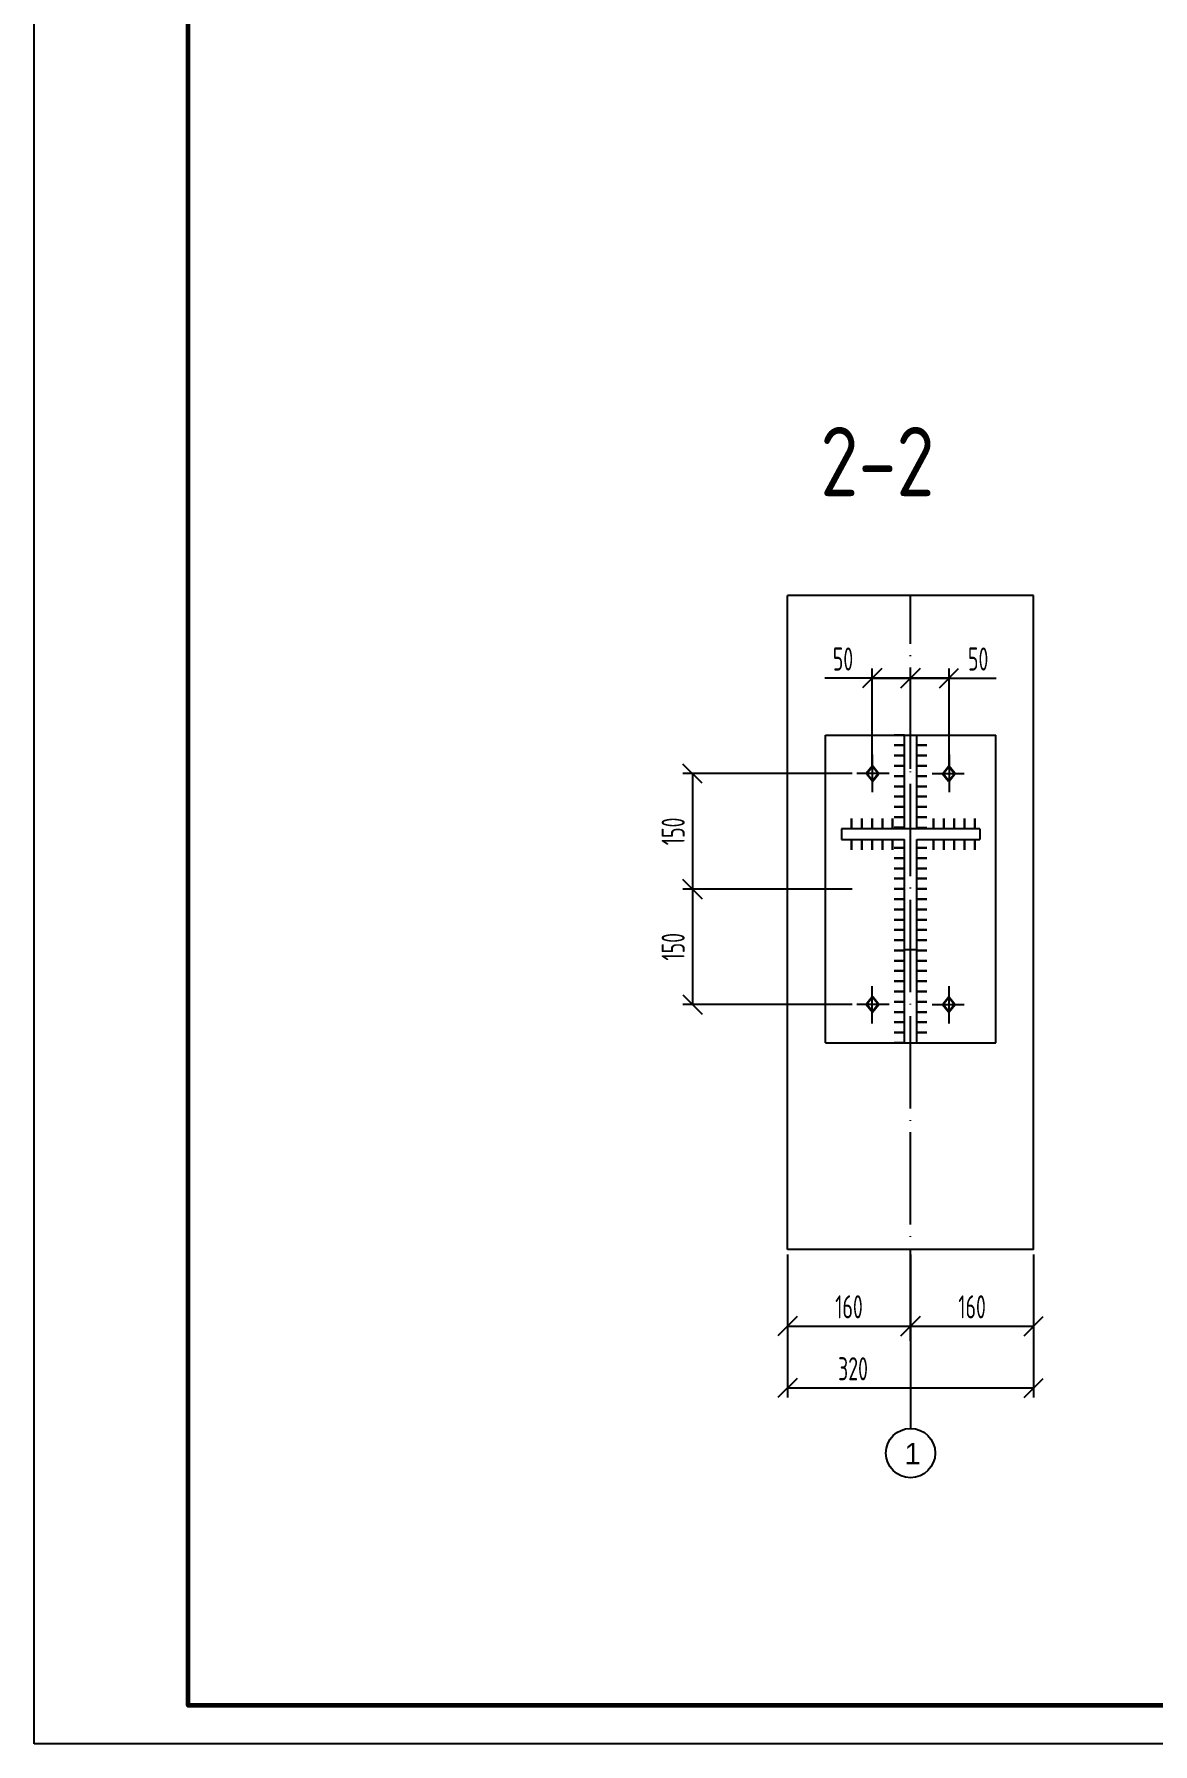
# Model space of a CAD drawing. Header units: millimetres. Extents: x -258606 to -95372, y 16759 to 83244.
# Drawn here: x -124846.1 to -124700.7, y 41751.1 to 41973.3 of the extents above; entities that cross this region are included whole.
import ezdxf

# ---------------------------------------------------------------- set-up
doc = ezdxf.new("R2010")
doc.units = ezdxf.units.MM
doc.header["$LTSCALE"] = 0.5
doc.linetypes.add('ACAD_ISO04W100', pattern=[30, 24, -3, 0, -3])
for name, color, linetype in [('Осевые', 7, 'ACAD_ISO04W100'), ('оси', 7, 'ACAD_ISO04W100'), ('текст', 7, 'Continuous'), ('тонкие', 7, 'Continuous')]:
    doc.layers.add(name, color=color, linetype=linetype)
doc.layers.add('основной', color=7, linetype='Continuous', lineweight=60)
doc.styles.add('style1', font='', dxfattribs={"oblique": 15, "height": 3.5})
doc.styles.add('РАЗМЕРЫ_30', font='txt.shx', dxfattribs={"width": 0.6, "height": 3})
doc.styles.get('style1').set_extended_font_data('GOST type A')
doc.dimstyles.new('РАЗМЕРЫ_10', dxfattribs={"dimtxt": 3, "dimasz": 2.5, "dimexe": 1.25, "dimexo": 0.625, "dimgap": 1, "dimtad": 3, "dimdec": 1, "dimlfac": 10, "dimrnd": 1, "dimdsep": 46, "dimtxsty": 'РАЗМЕРЫ_30', "dimblk1": 'OBLIQUE', "dimblk2": 'OBLIQUE', "dimsah": 1, "dimcen": 2.5, "dimclrt": 256, "dimadec": 0, "dimazin": 0, "dimtfac": 1, "dimtdec": 1, "dimtmove": 0, "dimatfit": 3, "dimfxl": 1, "dimtolj": 1, "dimarcsym": 0})

# ---------------------------------------------------------------- blocks, each defined once
blk = doc.blocks.new('_Oblique')
at = {"color": 0, "linetype": 'ByBlock', "lineweight": -2}
blk.add_line((-0.5, -0.5), (0.5, 0.5), dxfattribs=at)
blk = doc.blocks.new('*D979')
at = {"color": 0, "lineweight": -2, "transparency": 16777216}
for p, q in [((-124748.17, 41814.69), (-124748.17, 41804.12)), ((-124732.17, 41814.69), (-124732.17, 41804.12)), ((-124748.17, 41805.37), (-124732.17, 41805.37))]:
    blk.add_line(p, q, dxfattribs=at)
at = {"layer": 'Defpoints', "color": 0, "transparency": 16777216}
for p in [(-124748.17, 41815.32), (-124732.17, 41815.32), (-124732.17, 41805.37)]:
    blk.add_point(p, dxfattribs=at)
at = {"color": 0, "lineweight": -2, "transparency": 16777216, "xscale": 2.5, "yscale": 2.5, "zscale": 2.5, "rotation": 180}
blk.add_blockref('_Oblique', (-124748.17, 41805.37), dxfattribs=at)
at = {"color": 0, "lineweight": -2, "transparency": 16777216, "xscale": 2.5, "yscale": 2.5, "zscale": 2.5}
blk.add_blockref('_Oblique', (-124732.17, 41805.37), dxfattribs=at)
at = {"transparency": 16777216, "insert": (-124740.17, 41807.87), "char_height": 3, "attachment_point": 5, "style": 'РАЗМЕРЫ_30'}
blk.add_mtext('\\A1;160', dxfattribs=at)
blk = doc.blocks.new('*D980')
at = {"color": 0, "lineweight": -2, "transparency": 16777216}
for p, q in [((-124732.17, 41814.69), (-124732.17, 41804.12)), ((-124716.17, 41814.69), (-124716.17, 41804.12)), ((-124732.17, 41805.37), (-124716.17, 41805.37))]:
    blk.add_line(p, q, dxfattribs=at)
at = {"layer": 'Defpoints', "color": 0, "transparency": 16777216}
for p in [(-124732.17, 41815.32), (-124716.17, 41815.32), (-124716.17, 41805.37)]:
    blk.add_point(p, dxfattribs=at)
at = {"color": 0, "lineweight": -2, "transparency": 16777216, "xscale": 2.5, "yscale": 2.5, "zscale": 2.5, "rotation": 180}
blk.add_blockref('_Oblique', (-124732.17, 41805.37), dxfattribs=at)
at = {"color": 0, "lineweight": -2, "transparency": 16777216, "xscale": 2.5, "yscale": 2.5, "zscale": 2.5}
blk.add_blockref('_Oblique', (-124716.17, 41805.37), dxfattribs=at)
at = {"transparency": 16777216, "insert": (-124724.17, 41807.87), "char_height": 3, "attachment_point": 5, "style": 'РАЗМЕРЫ_30'}
blk.add_mtext('\\A1;160', dxfattribs=at)
blk = doc.blocks.new('*D981')
at = {"color": 0, "lineweight": -2, "transparency": 16777216}
for p, q in [((-124748.17, 41814.69), (-124748.17, 41796.07)), ((-124716.17, 41814.69), (-124716.17, 41796.07)), ((-124748.17, 41797.32), (-124716.17, 41797.32))]:
    blk.add_line(p, q, dxfattribs=at)
at = {"layer": 'Defpoints', "color": 0, "transparency": 16777216}
for p in [(-124748.17, 41815.32), (-124716.17, 41815.32), (-124716.17, 41797.32)]:
    blk.add_point(p, dxfattribs=at)
at = {"color": 0, "lineweight": -2, "transparency": 16777216, "xscale": 2.5, "yscale": 2.5, "zscale": 2.5, "rotation": 180}
blk.add_blockref('_Oblique', (-124748.17, 41797.32), dxfattribs=at)
at = {"color": 0, "lineweight": -2, "transparency": 16777216, "xscale": 2.5, "yscale": 2.5, "zscale": 2.5}
blk.add_blockref('_Oblique', (-124716.17, 41797.32), dxfattribs=at)
at = {"transparency": 16777216, "insert": (-124739.65, 41799.82), "char_height": 3, "attachment_point": 5, "style": 'РАЗМЕРЫ_30'}
blk.add_mtext('\\A1;320', dxfattribs=at)
blk = doc.blocks.new('*D903')
at = {"color": 0, "lineweight": -2, "transparency": 16777216}
for p, q in [((-124739.77, 41877.17), (-124761.78, 41877.17)), ((-124760.53, 41877.17), (-124760.53, 41862.17)), ((-124739.77, 41862.17), (-124761.78, 41862.17))]:
    blk.add_line(p, q, dxfattribs=at)
at = {"layer": 'Defpoints', "color": 0, "transparency": 16777216}
for p in [(-124739.15, 41877.17), (-124760.53, 41862.17), (-124739.15, 41862.17)]:
    blk.add_point(p, dxfattribs=at)
at = {"color": 0, "lineweight": -2, "transparency": 16777216, "xscale": 2.5, "yscale": 2.5, "zscale": 2.5}
for p, rotation in [((-124760.53, 41877.17), 90), ((-124760.53, 41862.17), 270)]:
    blk.add_blockref('_Oblique', p, dxfattribs=dict(at, rotation=rotation))
at = {"transparency": 16777216, "insert": (-124763.03, 41869.67), "char_height": 3, "attachment_point": 5, "rotation": 90, "style": 'РАЗМЕРЫ_30'}
blk.add_mtext('\\A1;150', dxfattribs=at)
blk = doc.blocks.new('*D904')
at = {"color": 0, "lineweight": -2, "transparency": 16777216}
for p, q in [((-124739.77, 41862.17), (-124761.78, 41862.17)), ((-124760.53, 41862.17), (-124760.53, 41847.17)), ((-124739.77, 41847.17), (-124761.78, 41847.17))]:
    blk.add_line(p, q, dxfattribs=at)
at = {"layer": 'Defpoints', "color": 0, "transparency": 16777216}
for p in [(-124739.15, 41862.17), (-124760.53, 41847.17), (-124739.15, 41847.17)]:
    blk.add_point(p, dxfattribs=at)
at = {"color": 0, "lineweight": -2, "transparency": 16777216, "xscale": 2.5, "yscale": 2.5, "zscale": 2.5}
for p, rotation in [((-124760.53, 41862.17), 90), ((-124760.53, 41847.17), 270)]:
    blk.add_blockref('_Oblique', p, dxfattribs=dict(at, rotation=rotation))
at = {"transparency": 16777216, "insert": (-124763.03, 41854.67), "char_height": 3, "attachment_point": 5, "rotation": 90, "style": 'РАЗМЕРЫ_30'}
blk.add_mtext('\\A1;150', dxfattribs=at)
blk = doc.blocks.new('*D946')
at = {"color": 0, "lineweight": -2, "transparency": 16777216}
for p, q in [((-124737.17, 41877.8), (-124737.17, 41890.82)), ((-124737.17, 41889.57), (-124732.17, 41889.57)), ((-124732.17, 41877.8), (-124732.17, 41890.82)), ((-124732.17, 41889.57), (-124721.03, 41889.57))]:
    blk.add_line(p, q, dxfattribs=at)
at = {"layer": 'Defpoints', "color": 0, "transparency": 16777216}
for p in [(-124732.17, 41889.57), (-124737.17, 41877.17), (-124732.17, 41877.17)]:
    blk.add_point(p, dxfattribs=at)
at = {"color": 0, "lineweight": -2, "transparency": 16777216, "xscale": 2.5, "yscale": 2.5, "zscale": 2.5, "rotation": 180}
blk.add_blockref('_Oblique', (-124737.17, 41889.57), dxfattribs=at)
at = {"color": 0, "lineweight": -2, "transparency": 16777216, "xscale": 2.5, "yscale": 2.5, "zscale": 2.5}
blk.add_blockref('_Oblique', (-124732.17, 41889.57), dxfattribs=at)
at = {"transparency": 16777216, "insert": (-124723.38, 41892.07), "char_height": 3, "attachment_point": 5, "style": 'РАЗМЕРЫ_30'}
blk.add_mtext('\\A1;50', dxfattribs=at)
blk = doc.blocks.new('*D947')
at = {"color": 0, "lineweight": -2, "transparency": 16777216}
for p, q in [((-124732.17, 41889.57), (-124743.3, 41889.57)), ((-124732.17, 41877.8), (-124732.17, 41890.82)), ((-124727.17, 41889.57), (-124732.17, 41889.57)), ((-124727.17, 41877.8), (-124727.17, 41890.82))]:
    blk.add_line(p, q, dxfattribs=at)
at = {"layer": 'Defpoints', "color": 0, "transparency": 16777216}
for p in [(-124732.17, 41889.57), (-124732.17, 41877.17), (-124727.17, 41877.17)]:
    blk.add_point(p, dxfattribs=at)
at = {"color": 0, "lineweight": -2, "transparency": 16777216, "xscale": 2.5, "yscale": 2.5, "zscale": 2.5, "rotation": 180}
blk.add_blockref('_Oblique', (-124732.17, 41889.57), dxfattribs=at)
at = {"color": 0, "lineweight": -2, "transparency": 16777216, "xscale": 2.5, "yscale": 2.5, "zscale": 2.5}
blk.add_blockref('_Oblique', (-124727.17, 41889.57), dxfattribs=at)
at = {"transparency": 16777216, "insert": (-124740.95, 41892.07), "char_height": 3, "attachment_point": 5, "style": 'РАЗМЕРЫ_30'}
blk.add_mtext('\\A1;50', dxfattribs=at)

msp = doc.modelspace()

# ---------------------------------------------------------------- linework, layer by layer
at = {"extrusion": (-1.34631e-16, -3.16371e-09, 1)}
for p, q in [((-124846.09721, 41751.07247), (-124846.09721, 42345.07247)), ((-124005.09721, 41751.07247), (-124846.09721, 41751.07247))]:
    msp.add_line(p, q, dxfattribs=at)
for p, q in [((-124716.16585, 41900.32949), (-124748.16585, 41900.32949)), ((-124732.96586, 41882.18803), (-124734.29919, 41882.18803)), ((-124734.29919, 41882.18802), (-124732.96586, 41882.18802)), ((-124734.29919, 41880.8547), (-124732.96586, 41880.8547)), ((-124732.96586, 41880.85469), (-124734.29919, 41880.85469)), ((-124730.0325, 41880.8547), (-124731.36584, 41880.8547)), ((-124731.36584, 41880.85469), (-124730.0325, 41880.85469)), ((-124732.96586, 41879.52136), (-124734.29919, 41879.52136)), ((-124734.29919, 41879.52136), (-124732.96586, 41879.52136)), ((-124732.96586, 41878.18802), (-124734.29919, 41878.18802)), ((-124734.29919, 41878.18802), (-124732.96586, 41878.18802)), ((-124732.96586, 41878.18802), (-124734.29919, 41878.18802)), ((-124731.36584, 41879.52136), (-124730.0325, 41879.52136)), ((-124730.0325, 41879.52136), (-124731.36584, 41879.52136)), ((-124731.36584, 41878.18802), (-124730.0325, 41878.18802)), ((-124730.0325, 41878.18802), (-124731.36584, 41878.18802)), ((-124731.36584, 41878.18802), (-124730.0325, 41878.18802)), ((-124734.29919, 41876.85469), (-124732.96586, 41876.85469)), ((-124732.96586, 41876.85469), (-124734.29919, 41876.85469)), ((-124732.96582, 41876.85469), (-124734.29916, 41876.85469)), ((-124734.29916, 41876.85468), (-124732.96582, 41876.85468)), ((-124734.29916, 41875.52135), (-124732.96582, 41875.52135)), ((-124732.96582, 41875.52135), (-124734.29916, 41875.52135)), ((-124731.36587, 41876.85469), (-124730.03254, 41876.85469)), ((-124730.03254, 41876.85468), (-124731.36587, 41876.85468)), ((-124730.03254, 41875.52135), (-124731.36587, 41875.52135)), ((-124731.36587, 41875.52135), (-124730.03254, 41875.52135)), ((-124730.0325, 41876.85469), (-124731.36584, 41876.85469)), ((-124731.36584, 41876.85469), (-124730.0325, 41876.85469)), ((-124732.96582, 41874.18802), (-124734.29916, 41874.18802)), ((-124734.29916, 41874.18801), (-124732.96582, 41874.18801)), ((-124731.36587, 41874.18802), (-124730.03254, 41874.18802)), ((-124730.03254, 41874.18801), (-124731.36587, 41874.18801)), ((-124739.83252, 41871.35181), (-124739.83252, 41870.01848)), ((-124739.83252, 41870.01847), (-124739.83252, 41871.3518)), ((-124739.83251, 41870.01848), (-124739.83251, 41871.35181)), ((-124738.49918, 41870.01847), (-124738.49918, 41871.3518)), ((-124738.49918, 41871.3518), (-124738.49918, 41870.01847)), ((-124737.16585, 41870.01847), (-124737.16585, 41871.3518)), ((-124737.16584, 41871.3518), (-124737.16584, 41870.01847)), ((-124737.16584, 41870.01846), (-124737.16584, 41871.3518)), ((-124735.83252, 41871.3518), (-124735.83252, 41870.01847)), ((-124735.83251, 41870.01847), (-124735.83251, 41871.3518)), ((-124735.83251, 41870.01847), (-124735.83251, 41871.3518)), ((-124735.83251, 41871.3518), (-124735.83251, 41870.01846)), ((-124735.8325, 41870.01846), (-124735.8325, 41871.3518)), ((-124734.49918, 41871.3518), (-124734.49918, 41870.01847)), ((-124734.49918, 41870.01846), (-124734.49918, 41871.3518)), ((-124734.49917, 41870.01847), (-124734.49917, 41871.3518)), ((-124734.49917, 41871.3518), (-124734.49917, 41870.01846)), ((-124732.96582, 41872.85468), (-124734.29916, 41872.85468)), ((-124732.96582, 41872.85468), (-124734.29916, 41872.85468)), ((-124734.29916, 41872.85467), (-124732.96582, 41872.85467)), ((-124734.29916, 41871.52135), (-124732.96582, 41871.52135)), ((-124732.96582, 41871.52134), (-124734.29916, 41871.52134)), ((-124734.29916, 41871.52134), (-124732.96582, 41871.52134)), ((-124732.96582, 41871.52134), (-124734.29916, 41871.52134)), ((-124731.36587, 41872.85468), (-124730.03254, 41872.85468)), ((-124731.36587, 41872.85468), (-124730.03254, 41872.85468)), ((-124730.03254, 41872.85467), (-124731.36587, 41872.85467)), ((-124730.03254, 41871.52135), (-124731.36587, 41871.52135)), ((-124731.36587, 41871.52134), (-124730.03254, 41871.52134)), ((-124730.03254, 41871.52134), (-124731.36587, 41871.52134)), ((-124731.36587, 41871.52134), (-124730.03254, 41871.52134)), ((-124729.16585, 41871.3518), (-124729.16585, 41870.01846)), ((-124729.16584, 41870.01846), (-124729.16584, 41871.3518)), ((-124729.16584, 41870.01846), (-124729.16584, 41871.3518)), ((-124727.83251, 41871.3518), (-124727.83251, 41870.01846)), ((-124727.8325, 41870.01846), (-124727.8325, 41871.3518)), ((-124726.49917, 41871.3518), (-124726.49917, 41870.01846)), ((-124726.49917, 41870.01846), (-124726.49917, 41871.3518)), ((-124725.16584, 41870.01846), (-124725.16584, 41871.3518)), ((-124725.16584, 41871.3518), (-124725.16584, 41870.01846)), ((-124725.16584, 41870.01845), (-124725.16584, 41871.35179)), ((-124723.8325, 41870.01845), (-124723.8325, 41871.35179)), ((-124723.8325, 41871.35179), (-124723.8325, 41870.01845)), ((-124734.29916, 41870.18801), (-124732.96582, 41870.18801)), ((-124732.96582, 41870.188), (-124734.29916, 41870.188)), ((-124731.36587, 41870.188), (-124730.03254, 41870.188)), ((-124739.83252, 41868.59252), (-124739.83252, 41867.25919)), ((-124739.83252, 41867.25918), (-124739.83252, 41868.59251)), ((-124739.83251, 41868.59251), (-124739.83251, 41867.25918)), ((-124738.49918, 41868.59252), (-124738.49918, 41867.25919)), ((-124738.49918, 41867.25919), (-124738.49918, 41868.59252)), ((-124737.16585, 41868.59252), (-124737.16585, 41867.25919)), ((-124737.16584, 41868.59253), (-124737.16584, 41867.2592)), ((-124737.16584, 41867.25919), (-124737.16584, 41868.59252)), ((-124735.83252, 41867.25919), (-124735.83252, 41868.59252)), ((-124735.83251, 41867.2592), (-124735.83251, 41868.59253)), ((-124735.83251, 41868.59252), (-124735.83251, 41867.25919)), ((-124735.83251, 41868.59252), (-124735.83251, 41867.25919)), ((-124735.8325, 41868.59253), (-124735.8325, 41867.2592)), ((-124734.49918, 41868.59253), (-124734.49918, 41867.2592)), ((-124734.49918, 41867.25919), (-124734.49918, 41868.59252)), ((-124734.49917, 41867.2592), (-124734.49917, 41868.59253)), ((-124734.49917, 41868.59252), (-124734.49917, 41867.25919)), ((-124732.96582, 41867.52134), (-124734.29916, 41867.52134)), ((-124732.96582, 41867.52134), (-124734.29916, 41867.52134)), ((-124734.29916, 41867.52133), (-124732.96582, 41867.52133)), ((-124731.36587, 41867.52134), (-124730.03254, 41867.52134)), ((-124731.36587, 41867.52134), (-124730.03254, 41867.52134)), ((-124730.03254, 41867.52133), (-124731.36587, 41867.52133)), ((-124729.16585, 41867.2592), (-124729.16585, 41868.59253)), ((-124729.16584, 41868.59253), (-124729.16584, 41867.2592)), ((-124729.16584, 41868.59253), (-124729.16584, 41867.2592)), ((-124727.83251, 41867.2592), (-124727.83251, 41868.59253)), ((-124727.8325, 41868.59253), (-124727.8325, 41867.2592)), ((-124726.49917, 41867.2592), (-124726.49917, 41868.59253)), ((-124726.49917, 41868.59253), (-124726.49917, 41867.2592)), ((-124725.16584, 41868.59254), (-124725.16584, 41867.25921)), ((-124725.16584, 41868.59253), (-124725.16584, 41867.2592)), ((-124725.16584, 41867.2592), (-124725.16584, 41868.59253)), ((-124723.8325, 41868.59254), (-124723.8325, 41867.25921)), ((-124723.8325, 41867.25921), (-124723.8325, 41868.59254)), ((-124734.29916, 41866.188), (-124732.96582, 41866.188)), ((-124732.96582, 41866.188), (-124734.29916, 41866.188)), ((-124732.96582, 41866.188), (-124734.29915, 41866.188)), ((-124734.29915, 41866.188), (-124732.96582, 41866.188)), ((-124734.29915, 41864.85467), (-124732.96582, 41864.85467)), ((-124732.96582, 41864.85466), (-124734.29915, 41864.85466)), ((-124731.36587, 41866.188), (-124730.03254, 41866.188)), ((-124730.03254, 41866.188), (-124731.36587, 41866.188)), ((-124730.03254, 41866.188), (-124731.36587, 41866.188)), ((-124731.36587, 41866.188), (-124730.03254, 41866.188)), ((-124730.03254, 41864.85467), (-124731.36587, 41864.85467)), ((-124731.36587, 41864.85466), (-124730.03254, 41864.85466)), ((-124732.96582, 41863.52134), (-124734.29915, 41863.52134)), ((-124734.29915, 41863.52133), (-124732.96582, 41863.52133)), ((-124732.96582, 41862.188), (-124734.29915, 41862.188)), ((-124732.96582, 41862.188), (-124734.29915, 41862.188)), ((-124734.29915, 41862.18799), (-124732.96582, 41862.18799)), ((-124731.36587, 41863.52134), (-124730.03254, 41863.52134)), ((-124730.03254, 41863.52133), (-124731.36587, 41863.52133)), ((-124731.36587, 41862.188), (-124730.03254, 41862.188)), ((-124731.36587, 41862.188), (-124730.03254, 41862.188)), ((-124730.03254, 41862.18799), (-124731.36587, 41862.18799)), ((-124734.29915, 41860.85467), (-124732.96582, 41860.85467)), ((-124732.96582, 41860.85466), (-124734.29915, 41860.85466)), ((-124730.03254, 41860.85467), (-124731.36587, 41860.85467)), ((-124731.36587, 41860.85466), (-124730.03254, 41860.85466)), ((-124732.96583, 41858.18799), (-124734.29916, 41858.18799)), ((-124734.29916, 41858.18799), (-124732.96583, 41858.18799)), ((-124732.96582, 41859.52133), (-124734.29915, 41859.52133)), ((-124734.29915, 41859.52133), (-124732.96582, 41859.52133)), ((-124732.96582, 41858.18799), (-124734.29915, 41858.18799)), ((-124731.36587, 41859.52133), (-124730.03254, 41859.52133)), ((-124730.03254, 41859.52133), (-124731.36587, 41859.52133)), ((-124731.36587, 41858.18799), (-124730.03253, 41858.18799)), ((-124730.03253, 41858.18799), (-124731.36587, 41858.18799)), ((-124731.36587, 41858.18799), (-124730.03254, 41858.18799)), ((-124734.29916, 41856.85466), (-124732.96583, 41856.85466)), ((-124732.96583, 41856.85466), (-124734.29916, 41856.85466)), ((-124732.96583, 41855.52133), (-124734.29916, 41855.52133)), ((-124734.29916, 41855.52132), (-124732.96583, 41855.52132)), ((-124730.03253, 41856.85466), (-124731.36587, 41856.85466)), ((-124731.36587, 41856.85466), (-124730.03253, 41856.85466)), ((-124731.36587, 41855.52133), (-124730.03253, 41855.52133)), ((-124730.03253, 41855.52132), (-124731.36587, 41855.52132)), ((-124732.96583, 41854.18799), (-124734.29916, 41854.18799)), ((-124732.96583, 41854.18799), (-124734.29916, 41854.18799)), ((-124734.29916, 41854.18798), (-124732.96583, 41854.18798)), ((-124731.36587, 41854.18799), (-124730.03253, 41854.18799)), ((-124731.36587, 41854.18799), (-124730.03253, 41854.18799)), ((-124730.03253, 41854.18798), (-124731.36587, 41854.18798)), ((-124732.96584, 41851.52133), (-124734.29917, 41851.52133)), ((-124734.29917, 41851.52132), (-124732.96584, 41851.52132)), ((-124734.29916, 41852.85466), (-124732.96583, 41852.85466)), ((-124732.96583, 41852.85465), (-124734.29916, 41852.85465)), ((-124732.96583, 41851.52132), (-124734.29916, 41851.52132)), ((-124734.29916, 41851.52132), (-124732.96583, 41851.52132)), ((-124730.03253, 41852.85466), (-124731.36587, 41852.85466)), ((-124731.36587, 41852.85465), (-124730.03253, 41852.85465)), ((-124731.36587, 41851.52132), (-124730.03253, 41851.52132)), ((-124730.03253, 41851.52132), (-124731.36587, 41851.52132)), ((-124731.36586, 41851.52133), (-124730.03252, 41851.52133)), ((-124730.03252, 41851.52132), (-124731.36586, 41851.52132)), ((-124734.29917, 41850.18799), (-124732.96584, 41850.18799)), ((-124732.96584, 41850.18799), (-124734.29917, 41850.18799)), ((-124732.96584, 41848.85466), (-124734.29917, 41848.85466)), ((-124734.29917, 41848.85465), (-124732.96584, 41848.85465)), ((-124732.96583, 41850.18799), (-124734.29916, 41850.18799)), ((-124734.29916, 41850.18799), (-124732.96583, 41850.18799)), ((-124732.96583, 41850.18798), (-124734.29916, 41850.18798)), ((-124734.29916, 41848.85466), (-124732.96583, 41848.85466)), ((-124732.96583, 41848.85465), (-124734.29916, 41848.85465)), ((-124731.36587, 41850.18799), (-124730.03253, 41850.18799)), ((-124730.03253, 41850.18799), (-124731.36587, 41850.18799)), ((-124731.36587, 41850.18798), (-124730.03253, 41850.18798)), ((-124730.03253, 41848.85466), (-124731.36587, 41848.85466)), ((-124731.36587, 41848.85465), (-124730.03253, 41848.85465)), ((-124730.03252, 41850.18799), (-124731.36586, 41850.18799)), ((-124731.36586, 41850.18799), (-124730.03252, 41850.18799)), ((-124731.36586, 41848.85466), (-124730.03252, 41848.85466)), ((-124730.03252, 41848.85465), (-124731.36586, 41848.85465)), ((-124732.96584, 41847.52132), (-124734.29917, 41847.52132)), ((-124732.96584, 41847.52132), (-124734.29917, 41847.52132)), ((-124734.29917, 41847.52131), (-124732.96584, 41847.52131)), ((-124732.96583, 41847.52133), (-124734.29916, 41847.52133)), ((-124734.29916, 41847.52132), (-124732.96583, 41847.52132)), ((-124731.36587, 41847.52133), (-124730.03253, 41847.52133)), ((-124730.03253, 41847.52132), (-124731.36587, 41847.52132)), ((-124731.36586, 41847.52132), (-124730.03252, 41847.52132)), ((-124731.36586, 41847.52132), (-124730.03252, 41847.52132)), ((-124730.03252, 41847.52131), (-124731.36586, 41847.52131)), ((-124734.29917, 41846.18799), (-124732.96584, 41846.18799)), ((-124732.96584, 41846.18798), (-124734.29917, 41846.18798)), ((-124732.96584, 41844.85465), (-124734.29917, 41844.85465)), ((-124734.29917, 41844.85465), (-124732.96584, 41844.85465)), ((-124732.96583, 41846.18799), (-124734.29916, 41846.18799)), ((-124731.36587, 41846.18799), (-124730.03253, 41846.18799)), ((-124730.03252, 41846.18799), (-124731.36586, 41846.18799)), ((-124731.36586, 41846.18798), (-124730.03252, 41846.18798)), ((-124731.36586, 41844.85465), (-124730.03252, 41844.85465)), ((-124730.03252, 41844.85465), (-124731.36586, 41844.85465)), ((-124732.96585, 41843.52132), (-124734.29918, 41843.52132)), ((-124734.29918, 41843.52131), (-124732.96585, 41843.52131)), ((-124734.29918, 41842.18798), (-124732.96585, 41842.18798)), ((-124732.96585, 41842.18798), (-124734.29918, 41842.18798)), ((-124732.96584, 41843.52131), (-124734.29917, 41843.52131)), ((-124731.36586, 41843.52131), (-124730.03252, 41843.52131)), ((-124731.36585, 41843.52132), (-124730.03251, 41843.52132)), ((-124730.03251, 41843.52131), (-124731.36585, 41843.52131)), ((-124716.16585, 41815.31899), (-124748.16585, 41815.31899))]:
    msp.add_line(p, q)
at = {"color": 7, "linetype": 'Continuous', "lineweight": 35, "ltscale": 0.5}
for p, q in [((-124737.91092, 41877.17784), (-124737.12779, 41878.1399)), ((-124737.12779, 41878.1399), (-124736.34872, 41877.16606)), ((-124727.20391, 41878.1399), (-124727.98298, 41877.16606)), ((-124726.42078, 41877.17784), (-124727.20391, 41878.1399)), ((-124737.91092, 41877.17784), (-124737.12779, 41876.19222)), ((-124737.12779, 41876.19222), (-124736.34872, 41877.16606)), ((-124727.20391, 41876.19222), (-124727.98298, 41877.16606)), ((-124726.42078, 41877.17784), (-124727.20391, 41876.19222)), ((-124737.91092, 41847.16849), (-124737.12779, 41848.15411)), ((-124737.91092, 41847.16849), (-124737.12779, 41846.20643)), ((-124737.12779, 41848.15411), (-124736.34872, 41847.18027)), ((-124737.12779, 41846.20643), (-124736.34872, 41847.18027)), ((-124727.20391, 41848.15411), (-124727.98298, 41847.18027)), ((-124727.20391, 41846.20643), (-124727.98298, 41847.18027)), ((-124726.42078, 41847.16849), (-124727.20391, 41848.15411)), ((-124726.42078, 41847.16849), (-124727.20391, 41846.20643))]:
    msp.add_line(p, q, dxfattribs=at)
at = {"color": 7, "linetype": 'Continuous', "ltscale": 0.5}
for p, q in [((-124737.16585, 41879.66379), (-124737.16585, 41874.78216)), ((-124727.16585, 41879.66379), (-124727.16585, 41874.78216)), ((-124734.9606, 41877.17316), (-124739.14831, 41877.17316)), ((-124729.37109, 41877.17316), (-124725.18339, 41877.17316)), ((-124737.16585, 41844.68253), (-124737.16585, 41849.56416)), ((-124727.16585, 41844.68253), (-124727.16585, 41849.56416)), ((-124734.9606, 41847.17316), (-124739.14831, 41847.17316)), ((-124729.37109, 41847.17316), (-124725.18339, 41847.17316))]:
    msp.add_line(p, q, dxfattribs=at)
at = {"layer": 'Осевые'}
msp.add_line((-124732.16585, 41803.45064), (-124732.16585, 41900.32949), dxfattribs=at)
at = {"layer": 'оси', "ltscale": 20}
msp.add_line((-124732.16585, 41806.73784), (-124732.16585, 41792.06381), dxfattribs=at)
at = {"layer": 'основной', "elevation": -0.00001}
msp.add_lwpolyline([(-124010.09721, 41756.07247), (-124826.09721, 41756.07247), (-124826.09721, 42340.07247), (-124010.09721, 42340.07247), (-124010.09721, 41756.07247)], dxfattribs=at)
at = {"layer": 'текст', "ltscale": 20}
msp.add_circle((-124732.16585, 41788.86381), 3.2, dxfattribs=at)
at = {"layer": 'тонкие'}
for p, q in [((-124748.16585, 41815.31899), (-124748.16585, 41900.32949)), ((-124716.16585, 41815.31899), (-124716.16585, 41900.32949)), ((-124743.23459, 41842.18798), (-124743.23459, 41882.15835)), ((-124743.23459, 41882.15835), (-124721.09711, 41882.15835)), ((-124732.96585, 41870.01848), (-124732.96585, 41882.17577)), ((-124731.36585, 41870.01848), (-124731.36585, 41882.17577)), ((-124721.09711, 41842.18798), (-124721.09711, 41882.15835)), ((-124732.16585, 41870.01848), (-124741.16585, 41870.01848)), ((-124741.16585, 41870.01848), (-124741.16585, 41868.59251)), ((-124723.16585, 41870.01848), (-124732.16585, 41870.01848)), ((-124723.16585, 41870.01848), (-124723.16585, 41868.59251)), ((-124741.16585, 41868.59251), (-124732.96585, 41868.59251)), ((-124732.96585, 41842.18798), (-124732.96585, 41868.59251)), ((-124731.36585, 41842.18798), (-124731.36585, 41868.59251)), ((-124731.36585, 41868.59251), (-124723.16585, 41868.59251)), ((-124732.96585, 41854.32784), (-124731.36585, 41854.32784)), ((-124743.23459, 41842.18798), (-124721.09711, 41842.18798))]:
    msp.add_line(p, q, dxfattribs=at)
at = {"layer": 'тонкие', "lineweight": 0, "extrusion": (-1.34631e-16, -3.16371e-09, 1)}
msp.add_line((-124826.09721, 41756.07247), (-124010.09721, 41756.07247), dxfattribs=at)
msp.add_line((-124826.09721, 41756.07247), (-124010.09721, 41756.07247), dxfattribs=at)

# ---------------------------------------------------------------- texts
at = {"ltscale": 0.5, "style": 'style1'}
msp.add_text('2-2', height=9, dxfattribs=at).set_placement((-124743.89963, 41913.2348))
at = {"layer": 'текст', "linetype": 'Continuous', "ltscale": 20}
msp.add_text('1', height=2.8, dxfattribs=at).set_placement((-124732.94155, 41787.39175))

# ---------------------------------------------------------------- dimensions: what is measured, and where the dimension line sits
for base, p1, p2, picture, middle in [((-124732.16585, 41889.56849), (-124727.16585, 41877.17316), (-124732.16585, 41877.17316), '*D947', (-124740.95302, 41889.56849)), ((-124732.16585, 41889.56849), (-124737.16585, 41877.17316), (-124732.16585, 41877.17316), '*D946', (-124723.37867, 41889.56849)), ((-124716.16585, 41797.31964), (-124748.16585, 41815.31899), (-124716.16585, 41815.31899), '*D981', (-124739.64577, 41797.31964))]:
    dim = msp.add_linear_dim(base=base, p1=p1, p2=p2, dimstyle='РАЗМЕРЫ_10')
    dim.commit()
    dim.dimension.update_dxf_attribs({"geometry": picture, "text_midpoint": middle, "dimtype": 160})
for base, p1, p2, picture, middle in [((-124760.53237, 41862.17316), (-124739.14831, 41877.17316), (-124739.14831, 41862.17316), '*D903', (-124763.03237, 41869.67316)), ((-124760.53237, 41847.17316), (-124739.14831, 41862.17316), (-124739.14831, 41847.17316), '*D904', (-124763.03237, 41854.67316))]:
    dim = msp.add_linear_dim(base=base, p1=p1, p2=p2, angle=90, dimstyle='РАЗМЕРЫ_10')
    dim.commit()
    dim.dimension.update_dxf_attribs({"geometry": picture, "text_midpoint": middle})
for base, p1, p2, picture, middle in [((-124732.16585, 41805.36891), (-124748.16585, 41815.31899), (-124732.16585, 41815.31899), '*D979', (-124740.16585, 41807.86891)), ((-124716.16585, 41805.36891), (-124732.16585, 41815.31899), (-124716.16585, 41815.31899), '*D980', (-124724.16585, 41807.86891))]:
    dim = msp.add_linear_dim(base=base, p1=p1, p2=p2, dimstyle='РАЗМЕРЫ_10')
    dim.commit()
    dim.dimension.update_dxf_attribs({"geometry": picture, "text_midpoint": middle})

doc.saveas('drawing.dxf')
